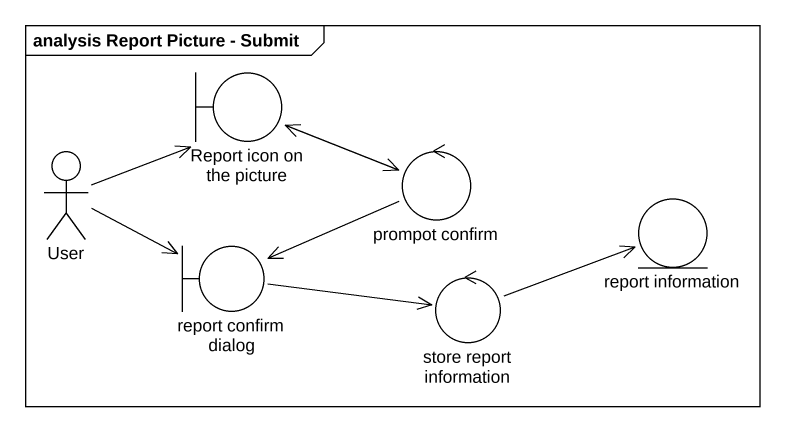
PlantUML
@startuml
mainframe analysis Report Picture - Submit
boundary "Report icon on the picture" as Report_icon_on_the_picture
actor User
control "prompot confirm" as prompot_confirm
boundary "report confirm dialog" as report_confirm_dialog
entity "report information" as report_information
control "store report information" as store_report_information
Report_icon_on_the_picture -right-> prompot_confirm
User -right-> Report_icon_on_the_picture
User -right-> report_confirm_dialog
prompot_confirm -left-> Report_icon_on_the_picture
prompot_confirm -left-> report_confirm_dialog
report_confirm_dialog -right-> store_report_information
store_report_information -right-> report_information
@enduml
